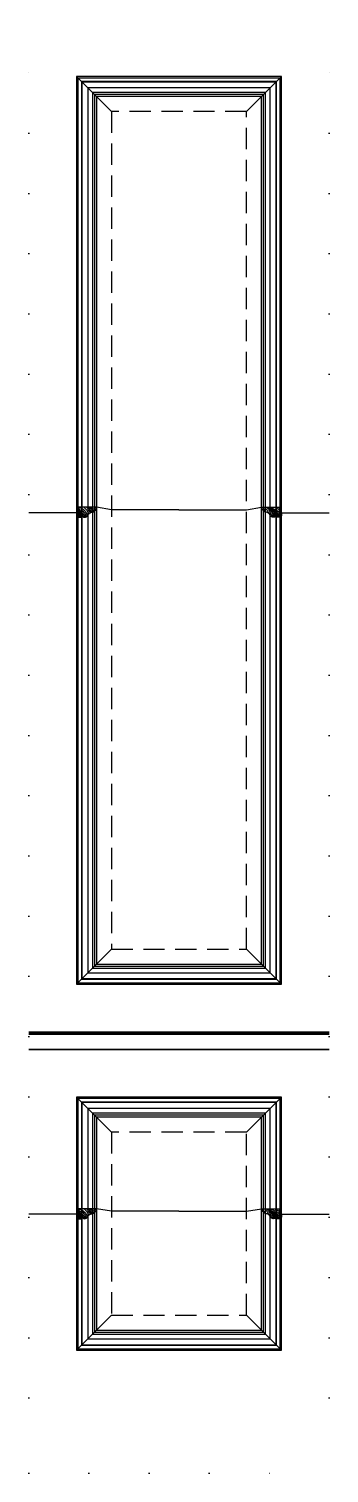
# Model space of a CAD drawing. Header units: millimetres. Extents: x 0 to 600, y -150 to 2730.
import ezdxf

# ---------------------------------------------------------------- set-up
doc = ezdxf.new("R2010")
doc.units = ezdxf.units.MM
doc.linetypes.add('DOT', pattern=[0.25, 0, -0.25])
doc.linetypes.add('HIDDEN', pattern=[9.525, 6.35, -3.175])
doc.layers.get('0').update_dxf_attribs({"color": 2})
doc.layers.get('Defpoints').update_dxf_attribs({"color": 6})
doc.layers.add('CLNG-03(顶面材料填充)', color=250, linetype='Continuous')
doc.layers.add('L立面', color=1, linetype='Continuous')
pattern_1 = [(270, (96.5, 1769), (30, -30), [1.5, -28.5]), (360, (107, 1757), (30, 30), [3, -27]), (315, (104, 1763), (29.9997, -9e-15), [2.121, -6.363, 2.121, -4.242, 14.85, -12.75]), (315, (95, 1770.5), (30, -9e-15), [2.1213, -4.2426, 2.1213, -33.93]), (315, (98, 1760), (30, -9e-15), [2.1213, -40.3051]), (315, (96.5, 1757), (30, -9e-15), [2.1213, -40.3051]), (315, (99.5, 1761.5), (30, -9e-15), [2.1213, -40.3051]), (315, (101, 1763), (30, -9e-15), [4.2426, -38.1838]), (315, (123.5, 1755.5), (30, -9e-15), [4.2426, -38.1838]), (315, (102.5, 1766), (30, -9e-15), [8.4852, -33.9412]), (315, (104, 1767.5), (30, -9e-15), [8.4852, -33.9412]), (315, (113, 1748), (30, -9e-15), [8.4852, -33.9412]), (315, (107, 1769), (30, -9e-15), [6.364, -36.0624]), (315, (111.5, 1775), (30, -9e-15), [6.364, -36.0624]), (315, (108.5, 1772), (30, -9e-15), [6.364, -36.0624]), (315, (117.5, 1752.5), (30, -9e-15), [10.6066, -31.8198]), (315, (119, 1755.5), (30, -9e-15), [10.6066, -31.8198]), (315, (111.5, 1752.5), (30, -9e-15), [14.8492, -27.5772]), (296.565, (99.5, 1766), (1e-08, -30), [3.3541, -63.728]), (296.565, (108.5, 1760), (1e-08, -30), [3.3541, -63.728]), (296.565, (105.5, 1761.5), (1e-08, -30), [3.3541, -63.728]), (296.565, (96.5, 1767.5), (1e-08, -30), [6.7082, -60.3738]), (296.565, (110, 1761.5), (1e-08, -30), [10.0623, -57.0197]), (296.565, (111.5, 1764.5), (1e-08, -30), [13.4164, -53.6656]), (296.565, (113, 1767.5), (1e-08, -30), [13.4164, -53.6656]), (296.565, (122, 1772), (1e-08, -30), [13.4164, -53.6656]), (296.565, (119, 1772), (1e-08, -30), [16.7705, -50.3115]), (296.565, (116, 1770.5), (1e-08, -30), [16.7705, -50.3115]), (333.435, (104, 1760), (30, -2e-09), [3.3541, -63.728]), (333.435, (101, 1764.5), (30, -2e-09), [3.3541, -63.728]), (333.435, (96.5, 1769), (30, -2e-09), [6.7082, -60.3738]), (333.435, (101, 1760), (30, -2e-09), [6.7082, -60.3738]), (333.435, (95, 1772), (30, -2e-09), [10.0623, -57.0197]), (333.435, (95, 1775), (30, -2e-09), [13.4164, -53.6656]), (333.435, (96.5, 1748), (30, -2e-09), [13.4164, -53.6656]), (333.435, (99.5, 1758.5), (30, -2e-09), [13.4164, -53.6656]), (333.435, (96.5, 1752.5), (30, -2e-09), [16.7705, -50.3115]), (333.435, (98, 1755.5), (30, -2e-09), [16.7705, -50.3115])]
pattern_2 = [(270, (96.5, 370.298), (30, -30), [1.5, -28.5]), (360, (107, 358.298), (30, 30), [3, -27]), (315, (104, 364.298), (29.9997, -9e-15), [2.121, -6.363, 2.121, -4.242, 14.85, -12.75]), (315, (95, 371.798), (30, -9e-15), [2.1213, -4.2426, 2.1213, -33.93]), (315, (98, 361.298), (30, -9e-15), [2.1213, -40.3051]), (315, (96.5, 358.298), (30, -9e-15), [2.1213, -40.3051]), (315, (99.5, 362.798), (30, -9e-15), [2.1213, -40.3051]), (315, (101, 364.298), (30, -9e-15), [4.2426, -38.1838]), (315, (123.5, 356.798), (30, -9e-15), [4.2426, -38.1838]), (315, (102.5, 367.298), (30, -9e-15), [8.4852, -33.9412]), (315, (104, 368.798), (30, -9e-15), [8.4852, -33.9412]), (315, (113, 349.298), (30, -9e-15), [8.4852, -33.9412]), (315, (107, 370.298), (30, -9e-15), [6.364, -36.0624]), (315, (111.5, 376.298), (30, -9e-15), [6.364, -36.0624]), (315, (108.5, 373.298), (30, -9e-15), [6.364, -36.0624]), (315, (117.5, 353.798), (30, -9e-15), [10.6066, -31.8198]), (315, (119, 356.798), (30, -9e-15), [10.6066, -31.8198]), (315, (111.5, 353.798), (30, -9e-15), [14.8492, -27.5772]), (296.565, (99.5, 367.298), (1e-08, -30), [3.3541, -63.728]), (296.565, (108.5, 361.298), (1e-08, -30), [3.3541, -63.728]), (296.565, (105.5, 362.798), (1e-08, -30), [3.3541, -63.728]), (296.565, (96.5, 368.798), (1e-08, -30), [6.7082, -60.3738]), (296.565, (110, 362.798), (1e-08, -30), [10.0623, -57.0197]), (296.565, (111.5, 365.798), (1e-08, -30), [13.4164, -53.6656]), (296.565, (113, 368.798), (1e-08, -30), [13.4164, -53.6656]), (296.565, (122, 373.298), (1e-08, -30), [13.4164, -53.6656]), (296.565, (119, 373.298), (1e-08, -30), [16.7705, -50.3115]), (296.565, (116, 371.798), (1e-08, -30), [16.7705, -50.3115]), (333.435, (104, 361.298), (30, -2e-09), [3.3541, -63.728]), (333.435, (101, 365.798), (30, -2e-09), [3.3541, -63.728]), (333.435, (96.5, 370.298), (30, -2e-09), [6.7082, -60.3738]), (333.435, (101, 361.298), (30, -2e-09), [6.7082, -60.3738]), (333.435, (95, 373.298), (30, -2e-09), [10.0623, -57.0197]), (333.435, (95, 376.298), (30, -2e-09), [13.4164, -53.6656]), (333.435, (96.5, 349.298), (30, -2e-09), [13.4164, -53.6656]), (333.435, (99.5, 359.798), (30, -2e-09), [13.4164, -53.6656]), (333.435, (96.5, 353.798), (30, -2e-09), [16.7705, -50.3115]), (333.435, (98, 356.798), (30, -2e-09), [16.7705, -50.3115])]

msp = doc.modelspace()

# ---------------------------------------------------------------- hatches: boundary and pattern name
at = {"layer": 'L立面'}
h = msp.add_hatch(dxfattribs=at)
h.set_pattern_fill('木纹03', color=8, scale=15, angle=-90, style=0)
h.set_pattern_definition(pattern_1)
edge = h.paths.add_edge_path()
edge.add_line((100.1, 1776), (100, 1765))
edge.add_line((100, 1765), (95, 1765))
edge.add_line((95, 1765), (95, 1759))
edge.add_arc((95, 1756), 3, 0, 90, ccw=False)
edge.add_line((98, 1756), (99.8, 1756))
edge.add_line((99.8, 1756), (99.9, 1756))
edge.add_line((99.9, 1756), (104.9, 1756))
edge.add_line((104.9, 1756), (104.8, 1756))
edge.add_line((104.8, 1756), (105, 1756))
edge.add_line((105, 1756), (105, 1761))
edge.add_line((105, 1761), (106.1, 1761))
edge.add_arc((112, 1762), 6, 189.4276, 338.9663)
edge.add_arc((126.9, 1755.8), 10.2, 89.6976, 156.8701, ccw=False)
edge.add_line((127, 1766), (127, 1767))
edge.add_line((127, 1767), (131, 1767))
edge.add_arc((135, 1767), 4, 89.9999, 180.0003, ccw=False)
edge.add_line((135, 1771), (135.1, 1776))
edge.add_line((135.1, 1776), (100.1, 1776))
h = msp.add_hatch(dxfattribs=at)
h.set_pattern_fill('木纹03', color=8, scale=15, angle=-90, style=0)
h.set_pattern_definition(pattern_1)
edge = h.paths.add_edge_path()
edge.add_line((499.9, 1776), (500, 1765))
edge.add_line((500, 1765), (505, 1765))
edge.add_line((505, 1765), (505, 1759))
edge.add_arc((505, 1756), 3, 90, 180)
edge.add_line((502, 1756), (500.2, 1756))
edge.add_line((500.2, 1756), (500.1, 1756))
edge.add_line((500.1, 1756), (495.1, 1756))
edge.add_line((495.1, 1756), (495.2, 1756))
edge.add_line((495.2, 1756), (495, 1756))
edge.add_line((495, 1756), (495, 1761))
edge.add_line((495, 1761), (493.9, 1761))
edge.add_arc((488, 1762), 6, -158.9663, -9.4276, ccw=False)
edge.add_arc((473.1, 1755.8), 10.2, 23.1299, 90.3024)
edge.add_line((473, 1766), (473, 1767))
edge.add_line((473, 1767), (469, 1767))
edge.add_arc((465, 1767), 4, -0.0003, 90.0001)
edge.add_line((465, 1771), (464.9, 1776))
edge.add_line((464.9, 1776), (499.9, 1776))
h = msp.add_hatch(dxfattribs=at)
h.set_pattern_fill('木纹03', color=8, scale=15, angle=-90, style=0)
h.set_pattern_definition(pattern_2)
edge = h.paths.add_edge_path()
edge.add_line((100.1, 377.3), (100, 366.3))
edge.add_line((100, 366.3), (95, 366.3))
edge.add_line((95, 366.3), (95, 360.3))
edge.add_arc((95, 357.3), 3, 0, 90, ccw=False)
edge.add_line((98, 357.3), (99.8, 357.3))
edge.add_line((99.8, 357.3), (99.9, 357.3))
edge.add_line((99.9, 357.3), (104.9, 357.3))
edge.add_line((104.9, 357.3), (104.8, 357.3))
edge.add_line((104.8, 357.3), (105, 357.3))
edge.add_line((105, 357.3), (105, 362.3))
edge.add_line((105, 362.3), (106.1, 362.3))
edge.add_arc((112, 363.3), 6, 189.4276, 338.9663)
edge.add_arc((126.9, 357.1), 10.2, 89.6976, 156.8701, ccw=False)
edge.add_line((127, 367.3), (127, 368.3))
edge.add_line((127, 368.3), (131, 368.3))
edge.add_arc((135, 368.3), 4, 89.9999, 180.0003, ccw=False)
edge.add_line((135, 372.3), (135.1, 377.3))
edge.add_line((135.1, 377.3), (100.1, 377.3))
h = msp.add_hatch(dxfattribs=at)
h.set_pattern_fill('木纹03', color=8, scale=15, angle=-90, style=0)
h.set_pattern_definition(pattern_2)
edge = h.paths.add_edge_path()
edge.add_line((499.9, 377.3), (500, 366.3))
edge.add_line((500, 366.3), (505, 366.3))
edge.add_line((505, 366.3), (505, 360.3))
edge.add_arc((505, 357.3), 3, 90, 180)
edge.add_line((502, 357.3), (500.2, 357.3))
edge.add_line((500.2, 357.3), (500.1, 357.3))
edge.add_line((500.1, 357.3), (495.1, 357.3))
edge.add_line((495.1, 357.3), (495.2, 357.3))
edge.add_line((495.2, 357.3), (495, 357.3))
edge.add_line((495, 357.3), (495, 362.3))
edge.add_line((495, 362.3), (493.9, 362.3))
edge.add_arc((488, 363.3), 6, -158.9663, -9.4276, ccw=False)
edge.add_arc((473.1, 357.1), 10.2, 23.1299, 90.3024)
edge.add_line((473, 367.3), (473, 368.3))
edge.add_line((473, 368.3), (469, 368.3))
edge.add_arc((465, 368.3), 4, -0.0003, 90.0001)
edge.add_line((465, 372.3), (464.9, 377.3))
edge.add_line((464.9, 377.3), (499.9, 377.3))

# ---------------------------------------------------------------- linework, layer by layer
at = {"color": 8, "linetype": 'HIDDEN', "ltscale": 6.7}
for p, q in [((165, 2565), (135, 2595)), ((435, 2565), (465, 2595)), ((165, 895), (135, 865)), ((435, 895), (465, 865)), ((165, 530), (135, 560)), ((435, 530), (465, 560)), ((165, 165), (135, 135)), ((435, 165), (465, 135))]:
    msp.add_line(p, q, dxfattribs=at)
at = {"color": 4, "ltscale": 0.5}
for p, q in [((95, 1763), (95, 1761.9)), ((95, 1761.9, 0), (95, 1761.9, 0)), ((95, 1761.9, 0), (95, 1761.9)), ((505, 1763), (505, 1761.9)), ((505, 1761.9, 0), (505, 1761.9, 0)), ((505, 1761.9, 0), (505, 1761.9)), ((95, 364.3), (95, 363.2)), ((95, 363.2, 0), (95, 363.2, 0)), ((95, 363.2, 0), (95, 363.2)), ((505, 364.3), (505, 363.2)), ((505, 363.2, 0), (505, 363.2, 0)), ((505, 363.2, 0), (505, 363.2))]:
    msp.add_line(p, q, dxfattribs=at)
for p, q in [((0, 730), (600, 730)), ((0, 695), (600, 695))]:
    msp.add_line(p, q)
for points in [[(95, 825), (505, 825), (505, 2635), (95, 2635)], [(135, 865), (465, 865), (465, 2595), (135, 2595)], [(135, 865), (465, 865), (465, 2595), (135, 2595)], [(95, 95), (505, 95), (505, 600), (95, 600)], [(135, 135), (465, 135), (465, 560), (135, 560)]]:
    msp.add_lwpolyline(points, close=True)
at = {"color": 8, "linetype": 'HIDDEN', "ltscale": 6.7}
for points in [[(165, 895), (435, 895), (435, 2565), (165, 2565)], [(165, 165), (435, 165), (435, 530), (165, 530)]]:
    msp.add_lwpolyline(points, close=True, dxfattribs=at)
at = {"color": 8, "linetype": 'ByBlock', "ltscale": 8}
for points in [[(300, 1771), (173.3, 1771), (165, 1771), (135, 1776), (100, 1776), (100, 1765), (0, 1765)], [(300, 1771), (426.7, 1771), (435, 1771), (465, 1776), (500, 1776), (500, 1765), (600, 1765)], [(300, 372.3), (173.3, 372.3), (165, 372.3), (135, 377.3), (100, 377.3), (100, 366.3), (0, 366.3)], [(300, 372.3), (426.7, 372.3), (435, 372.3), (465, 377.3), (500, 377.3), (500, 366.3), (600, 366.3)]]:
    msp.add_lwpolyline(points, dxfattribs=at)
at = {"color": 4, "ltscale": 0.5}
for points in [[(95, 1765), (95, 1759, -0.414214), (98, 1756), (105, 1756), (105, 1761), (106.1, 1761, 0.764134), (117.6, 1759.8, -0.301787), (127, 1766), (127, 1767), (131, 1767), (131, 1767, -0.414216), (135, 1771), (135, 1771), (135, 1776), (100, 1776), (100, 1765)], [(505, 1765), (505, 1759, 0.414214), (502, 1756), (495, 1756), (495, 1761), (493.9, 1761, -0.764134), (482.4, 1759.8, 0.301787), (473, 1766), (473, 1767), (469, 1767), (469, 1767, 0.414216), (465, 1771), (465, 1771), (465, 1776), (500, 1776), (500, 1765)], [(95, 366.3), (95, 360.3, -0.414214), (98, 357.3), (105, 357.3), (105, 362.3), (106.1, 362.3, 0.764134), (117.6, 361.1, -0.301787), (127, 367.3), (127, 368.3), (131, 368.3), (131, 368.3, -0.414216), (135, 372.3), (135, 372.3), (135, 377.3), (100, 377.3), (100, 366.3)], [(505, 366.3), (505, 360.3, 0.414214), (502, 357.3), (495, 357.3), (495, 362.3), (493.9, 362.3, -0.764134), (482.4, 361.1, 0.301787), (473, 367.3), (473, 368.3), (469, 368.3), (469, 368.3, 0.414216), (465, 372.3), (465, 372.3), (465, 377.3), (500, 377.3), (500, 366.3)]]:
    msp.add_lwpolyline(points, format="xyb", close=True, dxfattribs=at)
for points in [[(95, 1763), (95, 1761.9)], [(505, 1763), (505, 1761.9)], [(95, 364.3), (95, 363.2)], [(505, 364.3), (505, 363.2)]]:
    msp.add_lwpolyline(points, dxfattribs=at)
at = {"layer": 'CLNG-03(顶面材料填充)'}
for p, q in [((0, 727), (600, 727)), ((0, 725), (600, 725)), ((0, 695.6), (600, 695.6))]:
    msp.add_line(p, q, dxfattribs=at)
for points in [[(95, 2635), (135, 2595)], [(505, 2635), (465, 2595)], [(95, 825), (135, 865)], [(505, 825), (465, 865)], [(95, 600), (135, 560)], [(505, 600), (465, 560)], [(95, 95), (135, 135)], [(505, 95), (465, 135)]]:
    msp.add_lwpolyline(points, dxfattribs=at)
for points in [[(98, 828), (502, 828), (502, 2632), (98, 2632)], [(105, 835), (495, 835), (495, 2625), (105, 2625)], [(106.1, 836.1), (493.9, 836.1), (493.9, 2623.9), (106.1, 2623.9)], [(117.6, 847.6), (482.4, 847.6), (482.4, 2612.4), (117.6, 2612.4)], [(127, 857), (473, 857), (473, 2603), (127, 2603)], [(131, 861), (469, 861), (469, 2599), (131, 2599)], [(98, 98), (502, 98), (502, 597), (98, 597)], [(105, 105), (495, 105), (495, 590), (105, 590)], [(106.1, 106.1), (493.9, 106.1), (493.9, 588.9), (106.1, 588.9)], [(117.6, 117.6), (482.4, 117.6), (482.4, 577.4), (117.6, 577.4)], [(127, 127), (473, 127), (473, 568), (127, 568)], [(131, 131), (469, 131), (469, 564), (131, 564)]]:
    msp.add_lwpolyline(points, close=True, dxfattribs=at)
at = {"layer": 'Defpoints', "linetype": 'DOT', "ltscale": 480}
for p, q in [((0, 0), (0, 2730)), ((600, 0), (600, 2730)), ((0, -150), (600, -150))]:
    msp.add_line(p, q, dxfattribs=at)

doc.saveas('drawing.dxf')
